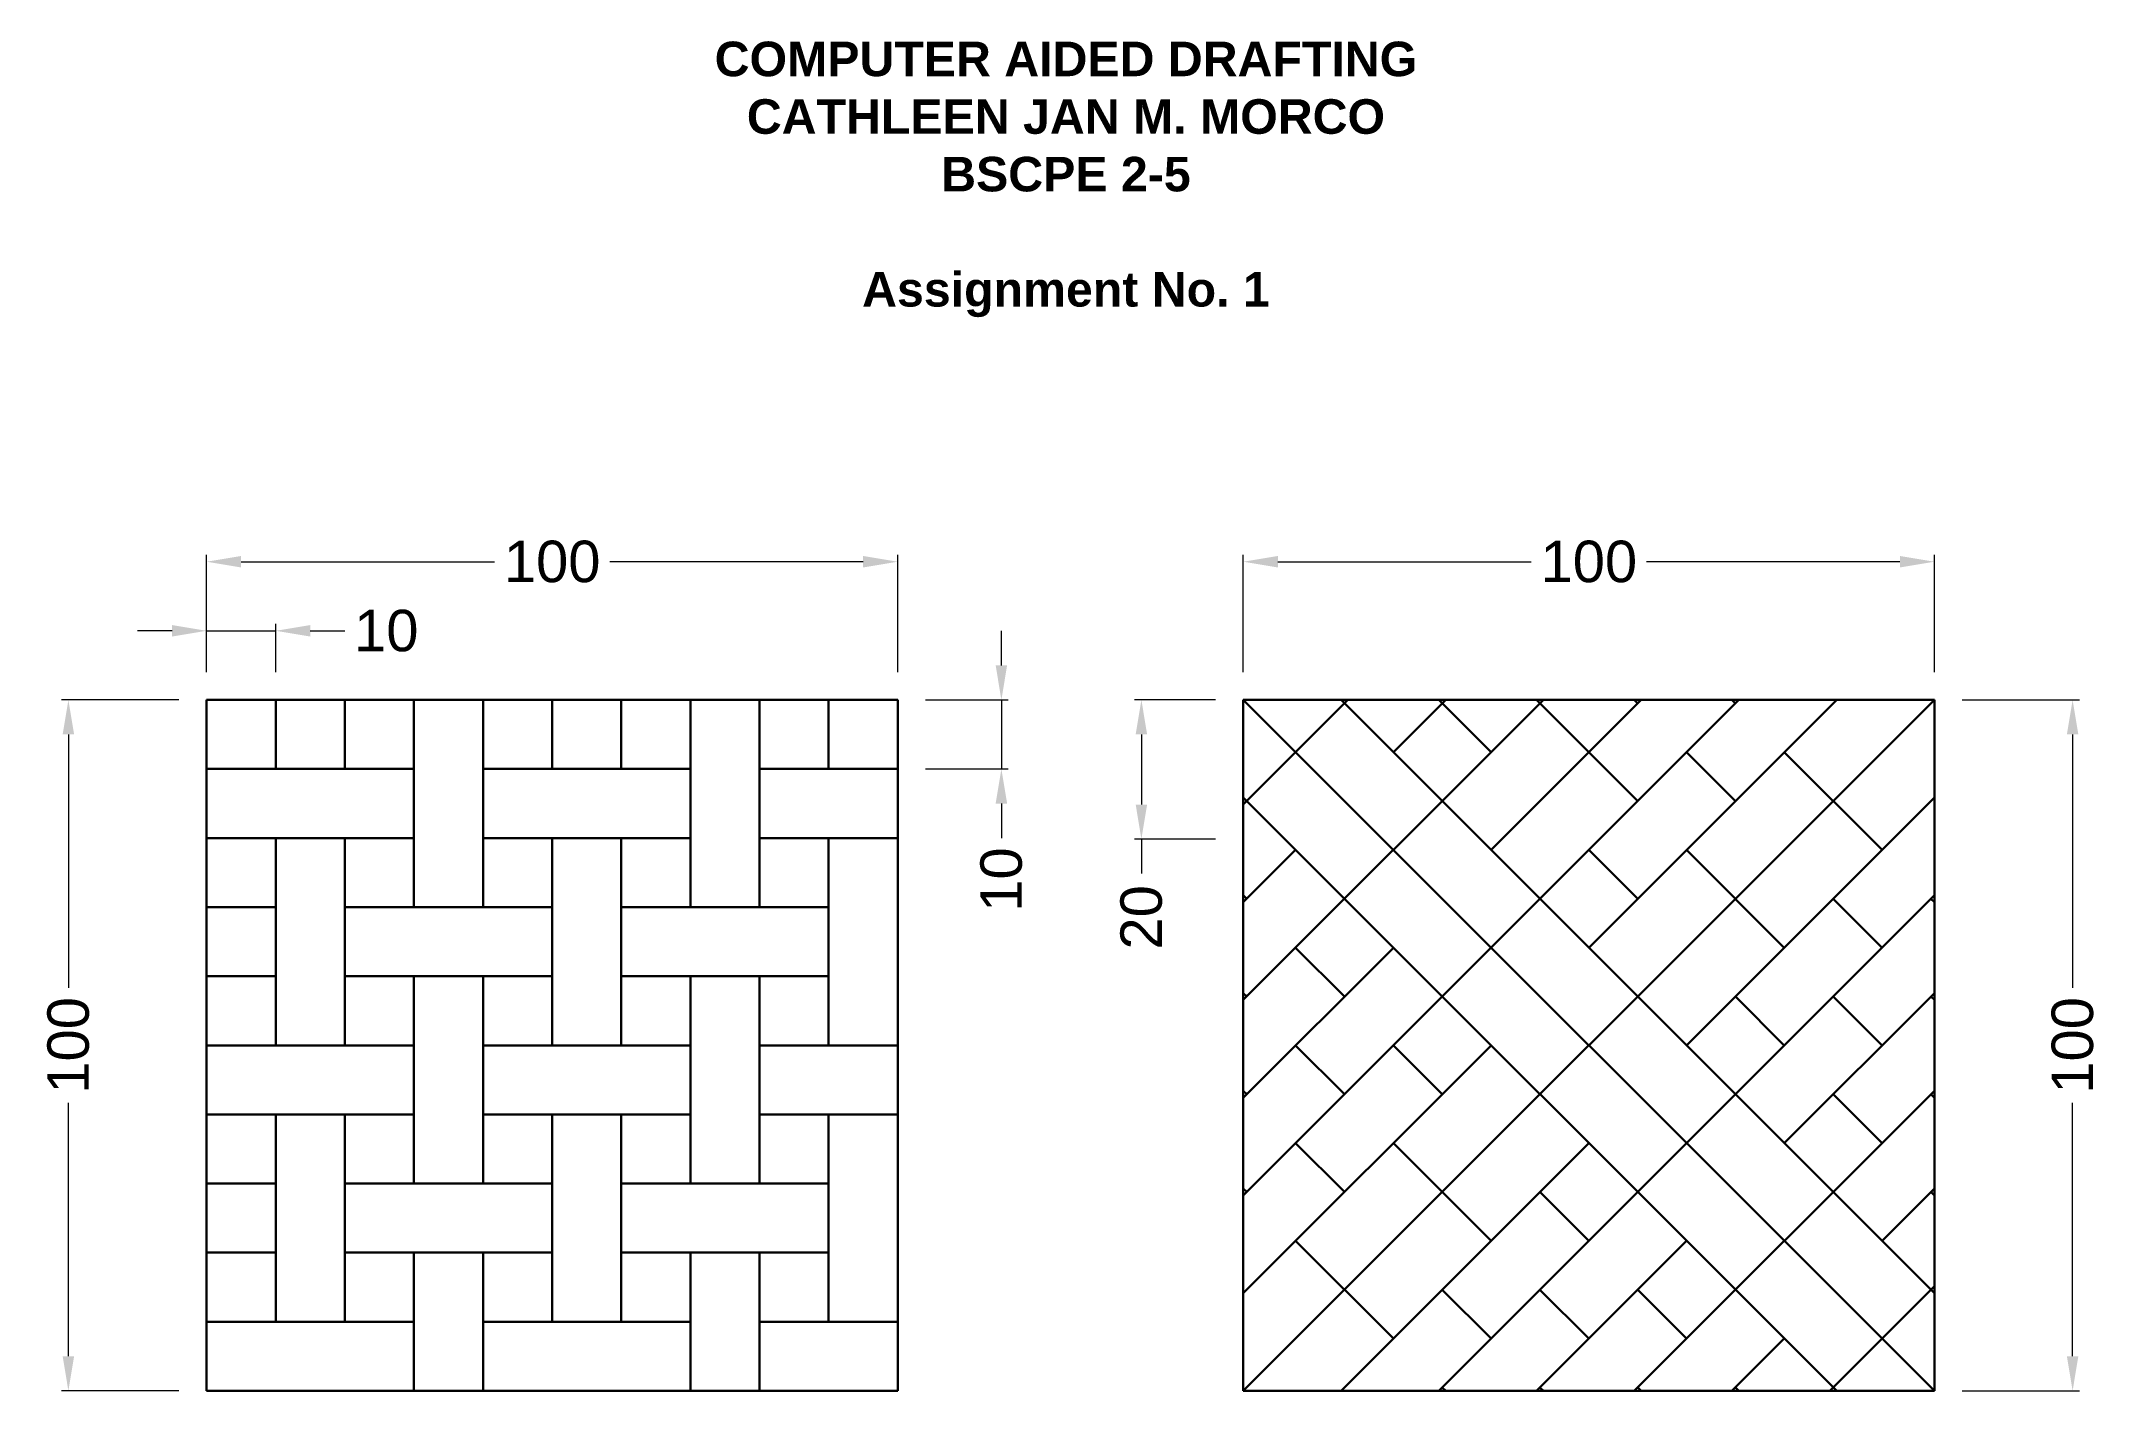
# Model space of a CAD drawing. Header units: millimetres. Extents: x 26 to 324, y 0 to 195.
import ezdxf

# ---------------------------------------------------------------- set-up
doc = ezdxf.new("R2010")
doc.units = ezdxf.units.MM
doc.styles.get("Standard").update_dxf_attribs({"font": 'arial.ttf'})
doc.dimstyles.new('Copy of ISO-25', dxfattribs={"dimtxt": 6, "dimasz": 5, "dimexe": 1, "dimexo": 4, "dimgap": 2, "dimtad": 0, "dimdec": 0, "dimtxsty": 'Standard', "dimcen": 2.5, "dimadec": 0, "dimazin": 0, "dimtfac": 1, "dimtdec": 0, "dimtmove": 0, "dimatfit": 3, "dimfxl": 1, "dimlwd": 13, "dimlwe": 13, "dimarcsym": 0})

# ---------------------------------------------------------------- blocks, each defined once
blk = doc.blocks.new('*D1')
at = {"color": 0, "linetype": 'Continuous', "lineweight": 13, "transparency": 16777216}
for p, q in [((50, 104), (50, 111)), ((60, 104), (60, 111)), ((45, 110), (40, 110)), ((50, 110), (60, 110)), ((65, 110), (70, 110))]:
    blk.add_line(p, q, dxfattribs=at)
at = {"color": 0, "linetype": 'Continuous', "lineweight": 30, "transparency": 16777216}
for points in [[(45, 110.83), (45, 109.17), (50, 110)], [(65, 110.83), (65, 109.17), (60, 110)]]:
    blk.add_solid(points, dxfattribs=at)
at = {"layer": 'Defpoints', "color": 0, "linetype": 'Continuous', "lineweight": 30, "transparency": 16777216}
for p in [(60, 110), (50, 100), (60, 100)]:
    blk.add_point(p, dxfattribs=at)
at = {"color": 0, "linetype": 'Continuous', "lineweight": 30, "transparency": 16777216, "insert": (76, 110), "char_height": 6, "attachment_point": 5}
blk.add_mtext('10', dxfattribs=at)
blk = doc.blocks.new('*D2')
at = {"color": 0, "linetype": 'Continuous', "lineweight": 13, "transparency": 16777216}
for p, q in [((50, 104), (50, 121)), ((55, 120), (91.66, 120)), ((145, 120), (108.34, 120)), ((150, 104), (150, 121))]:
    blk.add_line(p, q, dxfattribs=at)
at = {"color": 0, "linetype": 'Continuous', "lineweight": 30, "transparency": 16777216}
for points in [[(55, 120.83), (55, 119.17), (50, 120)], [(145, 120.83), (145, 119.17), (150, 120)]]:
    blk.add_solid(points, dxfattribs=at)
at = {"layer": 'Defpoints', "color": 0, "linetype": 'Continuous', "lineweight": 30, "transparency": 16777216}
for p in [(50, 120), (50, 100), (150, 100)]:
    blk.add_point(p, dxfattribs=at)
at = {"color": 0, "linetype": 'Continuous', "lineweight": 30, "transparency": 16777216, "insert": (100, 120), "char_height": 6, "attachment_point": 5}
blk.add_mtext('100', dxfattribs=at)
blk = doc.blocks.new('*D3')
at = {"color": 0, "linetype": 'Continuous', "lineweight": 13, "transparency": 16777216}
for p, q in [((46, 100), (29, 100)), ((30, 95), (30, 58.34)), ((30, 5), (30, 41.66)), ((46, 0), (29, 0))]:
    blk.add_line(p, q, dxfattribs=at)
at = {"color": 0, "linetype": 'Continuous', "lineweight": 30, "transparency": 16777216}
for points in [[(29.17, 95), (30.83, 95), (30, 100)], [(29.17, 5), (30.83, 5), (30, 0)]]:
    blk.add_solid(points, dxfattribs=at)
at = {"layer": 'Defpoints', "color": 0, "linetype": 'Continuous', "lineweight": 30, "transparency": 16777216}
for p in [(50, 100), (50, 0), (30, 0)]:
    blk.add_point(p, dxfattribs=at)
at = {"color": 0, "linetype": 'Continuous', "lineweight": 30, "transparency": 16777216, "insert": (30, 50), "char_height": 6, "attachment_point": 5, "rotation": 90}
blk.add_mtext('100', dxfattribs=at)
blk = doc.blocks.new('*D4')
at = {"color": 0, "linetype": 'Continuous', "lineweight": 13, "transparency": 16777216}
for p, q in [((165, 105), (165, 110)), ((154, 100), (166, 100)), ((165, 100), (165, 90)), ((154, 90), (166, 90)), ((165, 85), (165, 80))]:
    blk.add_line(p, q, dxfattribs=at)
at = {"color": 0, "linetype": 'Continuous', "lineweight": 30, "transparency": 16777216}
for points in [[(164.17, 105), (165.83, 105), (165, 100)], [(164.17, 85), (165.83, 85), (165, 90)]]:
    blk.add_solid(points, dxfattribs=at)
at = {"layer": 'Defpoints', "color": 0, "linetype": 'Continuous', "lineweight": 30, "transparency": 16777216}
for p in [(150, 100), (150, 90), (165, 90)]:
    blk.add_point(p, dxfattribs=at)
at = {"color": 0, "linetype": 'Continuous', "lineweight": 30, "transparency": 16777216, "insert": (165, 74), "char_height": 6, "attachment_point": 5, "rotation": 90}
blk.add_mtext('10', dxfattribs=at)
blk = doc.blocks.new('*D5')
at = {"color": 0, "linetype": 'Continuous', "lineweight": 13, "transparency": 16777216}
for p, q in [((200, 104), (200, 121)), ((205, 120), (241.66, 120)), ((295, 120), (258.34, 120)), ((300, 104), (300, 121))]:
    blk.add_line(p, q, dxfattribs=at)
at = {"color": 0, "linetype": 'Continuous', "lineweight": 30, "transparency": 16777216}
for points in [[(205, 120.83), (205, 119.17), (200, 120)], [(295, 120.83), (295, 119.17), (300, 120)]]:
    blk.add_solid(points, dxfattribs=at)
at = {"layer": 'Defpoints', "color": 0, "linetype": 'Continuous', "lineweight": 30, "transparency": 16777216}
for p in [(300, 120), (200, 100), (300, 100)]:
    blk.add_point(p, dxfattribs=at)
at = {"color": 0, "linetype": 'Continuous', "lineweight": 30, "transparency": 16777216, "insert": (250, 120), "char_height": 6, "attachment_point": 5}
blk.add_mtext('100', dxfattribs=at)
blk = doc.blocks.new('*D6')
at = {"color": 0, "linetype": 'Continuous', "lineweight": 13, "transparency": 16777216}
for p, q in [((304, 100), (321, 100)), ((320, 95), (320, 58.34)), ((320, 5), (320, 41.66)), ((304, 0), (321, 0))]:
    blk.add_line(p, q, dxfattribs=at)
at = {"color": 0, "linetype": 'Continuous', "lineweight": 30, "transparency": 16777216}
for points in [[(319.17, 95), (320.83, 95), (320, 100)], [(319.17, 5), (320.83, 5), (320, 0)]]:
    blk.add_solid(points, dxfattribs=at)
at = {"layer": 'Defpoints', "color": 0, "linetype": 'Continuous', "lineweight": 30, "transparency": 16777216}
for p in [(300, 100), (300, 0), (320, 0)]:
    blk.add_point(p, dxfattribs=at)
at = {"color": 0, "linetype": 'Continuous', "lineweight": 30, "transparency": 16777216, "insert": (320, 50), "char_height": 6, "attachment_point": 5, "rotation": 90}
blk.add_mtext('100', dxfattribs=at)
blk = doc.blocks.new('*D8')
at = {"color": 0, "linetype": 'Continuous', "lineweight": 13, "transparency": 16777216}
for p, q in [((196, 100), (184.26, 100)), ((185.26, 95), (185.26, 84.86)), ((196, 79.86), (184.26, 79.86)), ((185.26, 79.86), (185.26, 74.86))]:
    blk.add_line(p, q, dxfattribs=at)
at = {"color": 0, "linetype": 'Continuous', "lineweight": 30, "transparency": 16777216}
for points in [[(184.43, 95), (186.09, 95), (185.26, 100)], [(184.43, 84.86), (186.09, 84.86), (185.26, 79.86)]]:
    blk.add_solid(points, dxfattribs=at)
at = {"layer": 'Defpoints', "color": 0, "linetype": 'Continuous', "lineweight": 30, "transparency": 16777216}
for p in [(200, 100), (185.26, 79.86), (200, 79.86)]:
    blk.add_point(p, dxfattribs=at)
at = {"color": 0, "linetype": 'Continuous', "lineweight": 30, "transparency": 16777216, "insert": (185.26, 68.53), "char_height": 6, "attachment_point": 5, "rotation": 90}
blk.add_mtext('20', dxfattribs=at)

msp = doc.modelspace()

# ---------------------------------------------------------------- linework, layer by layer
at = {"linetype": 'Continuous', "lineweight": 30}
for p, q in [((150, 100), (50, 100)), ((50, 100), (50, 0)), ((60, 100), (60, 90)), ((70, 100), (70, 90)), ((80, 100), (80, 70)), ((90, 100), (90, 70)), ((100, 100), (100, 90)), ((110, 100), (110, 90)), ((120, 100), (120, 70)), ((130, 100), (130, 70)), ((140, 100), (140, 90)), ((150, 0), (150, 100)), ((300, 100), (200, 100)), ((200, 100), (200, 0)), ((200, 100), (300, 0)), ((300, 100), (200, 0)), ((271.72, 100), (200, 28.28)), ((215.15, 100), (200, 84.85)), ((243.43, 100), (200, 56.57)), ((214.14, 100), (300, 14.14)), ((229.29, 100), (221.72, 92.43)), ((228.28, 100), (235.86, 92.43)), ((257.57, 100), (235.86, 78.28)), ((242.43, 100), (257.07, 85.36)), ((285.86, 100), (250, 64.14)), ((256.57, 100), (257.07, 99.5)), ((270.71, 100), (271.21, 99.5)), ((300, 0), (300, 100)), ((264.14, 92.43), (271.21, 85.36)), ((278.28, 92.43), (292.43, 78.28)), ((50, 90), (80, 90)), ((90, 90), (120, 90)), ((130, 90), (150, 90)), ((200, 85.86), (285.86, 0)), ((300, 85.86), (264.14, 50)), ((50, 80), (80, 80)), ((60, 80), (60, 50)), ((70, 80), (70, 50)), ((90, 80), (120, 80)), ((100, 80), (100, 50)), ((110, 80), (110, 50)), ((130, 80), (150, 80)), ((140, 80), (140, 50)), ((207.57, 78.28), (200, 70.71)), ((250, 78.28), (257.07, 71.21)), ((264.14, 78.28), (278.28, 64.14)), ((200, 71.72), (200.5, 71.21)), ((300, 71.72), (228.28, 0)), ((50, 70), (60, 70)), ((70, 70), (100, 70)), ((110, 70), (140, 70)), ((285.36, 71.21), (292.43, 64.14)), ((299.5, 71.21), (300, 70.71)), ((221.72, 64.14), (200, 42.43)), ((207.57, 64.14), (214.64, 57.07)), ((50, 60), (60, 60)), ((70, 60), (100, 60)), ((80, 60), (80, 30)), ((90, 60), (90, 30)), ((110, 60), (140, 60)), ((120, 60), (120, 30)), ((130, 60), (130, 30)), ((200, 57.57), (200.5, 57.07)), ((271.21, 57.07), (278.28, 50)), ((300, 57.57), (278.28, 35.86)), ((285.36, 57.07), (292.43, 50)), ((299.5, 57.07), (300, 56.57)), ((50, 50), (80, 50)), ((90, 50), (120, 50)), ((130, 50), (150, 50)), ((235.86, 50), (200, 14.14)), ((207.57, 50), (214.64, 42.93)), ((221.72, 50), (228.79, 42.93)), ((200, 43.43), (200.5, 42.93)), ((300, 43.43), (256.57, 0)), ((285.36, 42.93), (292.43, 35.86)), ((299.5, 42.93), (300, 42.43)), ((50, 40), (80, 40)), ((60, 40), (60, 10)), ((70, 40), (70, 10)), ((90, 40), (120, 40)), ((100, 40), (100, 10)), ((110, 40), (110, 10)), ((130, 40), (150, 40)), ((140, 40), (140, 10)), ((207.57, 35.86), (214.64, 28.79)), ((250, 35.86), (214.14, 0)), ((221.72, 35.86), (235.86, 21.72)), ((50, 30), (60, 30)), ((70, 30), (100, 30)), ((110, 30), (140, 30)), ((200, 29.29), (200.5, 28.79)), ((242.93, 28.79), (250, 21.72)), ((300, 29.29), (292.43, 21.72)), ((299.5, 28.79), (300, 28.28)), ((207.57, 21.72), (221.72, 7.57)), ((264.14, 21.72), (242.43, 0)), ((50, 20), (60, 20)), ((70, 20), (100, 20)), ((80, 20), (80, 0)), ((90, 20), (90, 0)), ((110, 20), (140, 20)), ((120, 20), (120, 0)), ((130, 20), (130, 0)), ((300, 15.15), (284.85, 0)), ((228.79, 14.64), (235.86, 7.57)), ((242.93, 14.64), (250, 7.57)), ((257.07, 14.64), (264.14, 7.57)), ((50, 10), (80, 10)), ((90, 10), (120, 10)), ((130, 10), (150, 10)), ((278.28, 7.57), (270.71, 0)), ((50, 0), (150, 0)), ((200, 0), (300, 0)), ((228.79, 0.5), (229.29, 0)), ((242.93, 0.5), (243.43, 0)), ((257.07, 0.5), (257.57, 0)), ((271.21, 0.5), (271.72, 0))]:
    msp.add_line(p, q, dxfattribs=at)

# ---------------------------------------------------------------- texts
at = {"linetype": 'Continuous', "lineweight": 30, "insert": (107.85, 195.27), "char_height": 5, "attachment_point": 1}
msp.add_mtext_dynamic_manual_height_columns('\\pxqc;{\\fArial|b1|i0|c0|p34;COMPUTER AIDED DRAFTING\\P\\pt15;CATHLEEN JAN M. MORCO\\P\\ptz;BSCPE 2-5\\P\\PAssignment No. 1}', width=132.9838, gutter_width=12.5, heights=[0], dxfattribs=at)

# ---------------------------------------------------------------- dimensions: what is measured, and where the dimension line sits
at = {"linetype": 'Continuous', "lineweight": 30}
for base, p1, p2, picture, middle in [((50, 120), (150, 100), (50, 100), '*D2', (100, 120)), ((300, 120), (200, 100), (300, 100), '*D5', (250, 120)), ((60, 110), (50, 100), (60, 100), '*D1', (76, 110))]:
    dim = msp.add_linear_dim(base=base, p1=p1, p2=p2, dimstyle='Copy of ISO-25', dxfattribs=at)
    dim.commit()
    dim.dimension.update_dxf_attribs({"geometry": picture, "text_midpoint": middle})
for base, p1, p2, picture, middle in [((165, 90), (150, 100), (150, 90), '*D4', (165, 74)), ((30, 0), (50, 100), (50, 0), '*D3', (30, 50)), ((185.26, 79.86), (200, 100), (200, 79.86), '*D8', (185.26, 68.53)), ((320, 0), (300, 100), (300, 0), '*D6', (320, 50))]:
    dim = msp.add_linear_dim(base=base, p1=p1, p2=p2, angle=90, dimstyle='Copy of ISO-25', dxfattribs=at)
    dim.commit()
    dim.dimension.update_dxf_attribs({"geometry": picture, "text_midpoint": middle})

doc.saveas('drawing.dxf')
